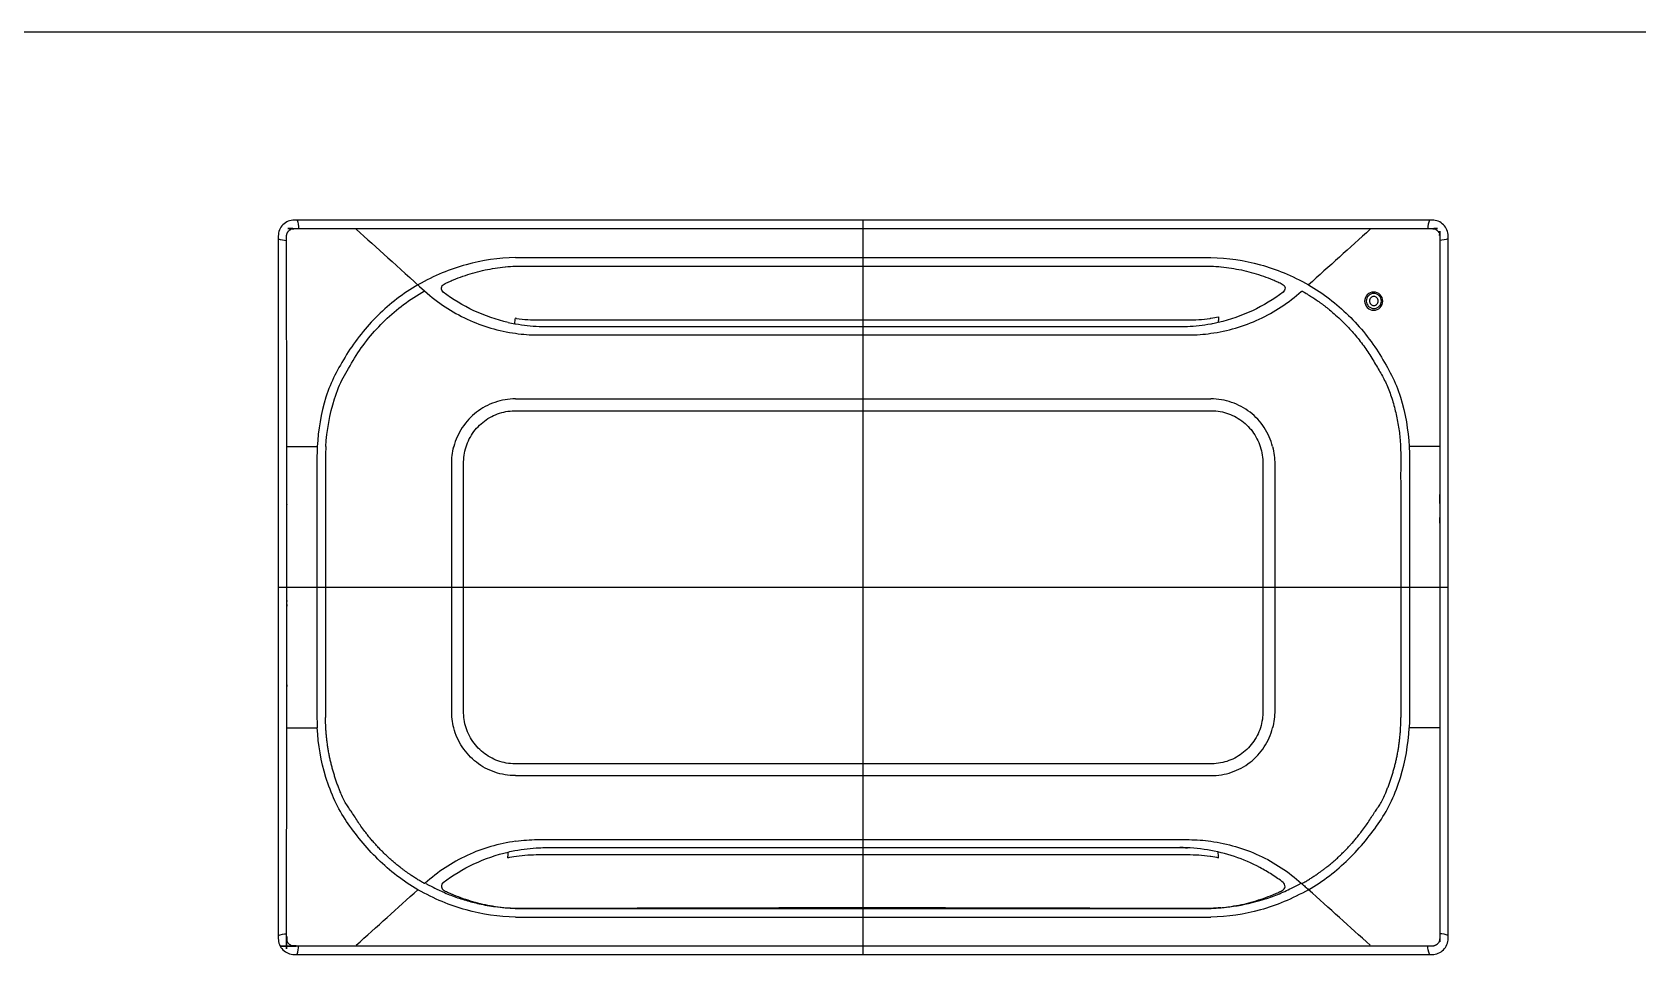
# Model space of a CAD drawing. Header units: millimetres. Extents: x 0 to 841, y 0 to 735.
# Drawn here: x 783.91 to 793.24, y 386.23 to 391.65 of the extents above; entities that cross this region are included whole.
import ezdxf

# ---------------------------------------------------------------- set-up
doc = ezdxf.new("R2010")
doc.units = ezdxf.units.MM
doc.layers.add('A-SYM', color=7, linetype='CONTINUOUS')
doc.layers.add('에어컨', color=15, linetype='CONTINUOUS')

# ---------------------------------------------------------------- blocks, each defined once
blk = doc.blocks.new('A$C3bfa856f')
at = {"layer": '에어컨'}
for p, q in [((0, -426.5), (0, 426.5)), ((-625, 151.1), (-625, -151.5)), ((-679.9, 0), (679.9, 0))]:
    blk.add_line(p, q, dxfattribs=at)
blk.add_lwpolyline([(-679.9, -408.3, 0.414214), (-661.3, -426.9), (661.3, -426.9, 0.414214), (679.9, -408.3), (679.9, 407.9, 0.414214), (661.3, 426.5), (-661.3, 426.5, 0.414214), (-679.9, 407.9)], format="xyb", close=True, dxfattribs=at)
for points, elevation in [([(-658.1, 426.5, -0.083156), (-656.3, 416.7, -3.234606)], 3.3), ([(658.1, 426.5, 0.083156), (656.3, 416.7, 3.234606)], 3.3), ([(-679.9, 404.7, 0.083156), (-670.2, 402.9, 3.234606)], 12.3), ([(679.9, 404.7, -0.083156), (670.2, 402.9, -3.234606)], 12.3), ([(-679.9, -404.7, -0.083156), (-670.2, -402.9, -3.234606)], 12.3), ([(679.9, -404.7, 0.083156), (670.2, -402.9, 3.234606)], 12.3), ([(-658.1, -426.5, 0.083156), (-656.3, -416.7, 3.234606)], 3.3), ([(658.1, -426.5, -0.083156), (656.3, -416.7, -3.234606)], 3.3)]:
    blk.add_lwpolyline(points, format="xyb", dxfattribs=dict(at, elevation=elevation))
for points, weights, knots in [([(661.3, -417.2), (666.5, -417.2), (670.2, -413.5), (670.2, -408.3), (670.2, -136.2), (670.2, 135.8), (670.2, 407.9), (670.2, 413.1), (666.5, 416.7), (661.3, 416.7), (220.4, 416.7), (-220.4, 416.7), (-661.3, 416.7), (-666.5, 416.7), (-670.2, 413.1), (-670.2, 407.9), (-670.1, 149.3, 18.9), (-670.1, 135.4, 18.9), (-670.1, 107.7, 18.9), (-670.1, 93.8, 18.9), (-670.1, 66.1, 18.9), (-670.1, 52.2, 18.9), (-670.1, 25.5, 18.9), (-670.1, 12.7, 18.9), (-670.1, -0.2, 18.9), (-670.1, -13.1, 18.9), (-670.1, -25.9, 18.9), (-670.1, -52.6, 18.9), (-670.1, -66.5, 18.9), (-670.1, -94.2, 18.9), (-670.1, -108.1, 18.9), (-670.1, -135.8, 18.9), (-670.1, -149.7, 18.9), (-670.2, -408.3), (-670.2, -413.5), (-666.5, -417.2), (-661.3, -417.2), (-220.4, -417.2), (220.4, -417.2), (661.3, -417.2)], [1, 0.804737854124, 0.804737854124, 1, 1, 1, 1, 0.804737854124, 0.804737854124, 1, 1, 1, 1, 0.804737854124, 0.804737854124, 1, 1, 1, 1, 1, 1, 1, 1, 1, 1, 1, 1, 1, 1, 1, 1, 1, 1, 1, 0.804737854124, 0.804737854124, 1, 1, 1, 1], [0, 0, 0, 0, 1.570796, 1.570796, 1.570796, 2.570796, 2.570796, 2.570796, 4.141593, 4.141593, 4.141593, 5.141593, 5.141593, 5.141593, 6.712389, 6.712389, 6.712389, 6.967015, 6.967015, 7.221636, 7.221636, 7.476257, 7.476257, 7.712389, 7.712389, 7.712389, 7.948521, 7.948521, 8.203142, 8.203142, 8.457763, 8.457763, 8.712389, 8.712389, 8.712389, 10.283185, 10.283185, 10.283185, 11.283185, 11.283185, 11.283185, 11.283185]), ([(509.2, 343.6), (509.6, 343.9), (510.2, 344), (510.7, 343.7), (527.2, 334.3, 36.3), (542.2, 323.1, 36.9), (562.5, 303.5, 37), (569, 296.5, 36.9), (580.9, 281.8, 36.4), (586.3, 274.1, 36), (596.1, 258.2, 35), (600.6, 249.9, 34.5), (608.4, 236.5, 33.3), (611.8, 227.6, 32.8), (620.3, 200.7, 31.4), (623.6, 182.2, 30.8), (624.7, 163.2, 30.5), (624.8, 58.3, 20.4), (624.9, -46.6, 10.2), (625, -151.5)], [1, 0.874822841865, 0.874822841865, 1, 1, 1, 1, 1, 1, 1, 1, 1, 1, 1, 1, 1, 1, 1, 1, 1], [0, 0, 0, 0, 1.245648, 1.245648, 1.245648, 1.495648, 1.495648, 1.620648, 1.620648, 1.745648, 1.745648, 1.870648, 1.870648, 1.995648, 1.995648, 2.245648, 2.245648, 2.245648, 3.245648, 3.245648, 3.245648, 3.245648]), ([(-509.2, -344), (-509.6, -344.3), (-510.1, -344.4), (-510.6, -344.1), (-527.1, -334.7, 36.3), (-542.2, -323.5, 36.9), (-562.5, -303.9, 37), (-569, -296.9, 36.9), (-580.8, -282.2, 36.4), (-586.3, -274.5, 36), (-596.1, -258.6, 35), (-600.5, -254, 34.5), (-608.4, -236.9, 33.3), (-611.8, -228, 32.8), (-620.2, -201.1, 31.4), (-623.6, -182.6, 30.8), (-624.6, -163.6, 30.5)], [1, 0.874822841865, 0.874822841865, 1, 1, 1, 1, 1, 1, 1, 1, 1, 1, 1, 1, 1, 1], [0, 0, 0, 0, 1.245648, 1.245648, 1.245648, 1.495648, 1.495648, 1.620648, 1.620648, 1.745648, 1.745648, 1.870648, 1.870648, 1.995648, 1.995648, 2.245648, 2.245648, 2.245648, 2.245648]), ([(509.2, -344), (509.6, -344.3), (510.2, -344.4), (510.7, -344.1), (527.2, -334.7, 36.3), (542.2, -323.5, 36.9), (562.5, -303.9, 37), (569, -296.9, 36.9), (580.9, -282.2, 36.4), (586.3, -274.5, 36), (596.1, -258.6, 35), (600.6, -254, 34.5), (608.4, -236.9, 33.3), (611.8, -228, 32.8), (620.3, -201.1, 31.4), (623.6, -182.6, 30.8), (624.7, -163.6, 30.5)], [1, 0.874822841865, 0.874822841865, 1, 1, 1, 1, 1, 1, 1, 1, 1, 1, 1, 1, 1, 1], [0, 0, 0, 0, 1.245648, 1.245648, 1.245648, 1.495648, 1.495648, 1.620648, 1.620648, 1.745648, 1.745648, 1.870648, 1.870648, 1.995648, 1.995648, 2.245648, 2.245648, 2.245648, 2.245648])]:
    blk.add_rational_spline(points, weights, degree=3, knots=knots, dxfattribs=at)
for points in [[(-589.3, 415.8), (-565.4, 394.2, 21.8), (-541.6, 372.8, 29.1), (-509.9, 344.2, 34.6)], [(-415.6, 372.2), (-411.8, 372.5, 31.5), (-408, 372.8, 31.4), (-404.2, 373, 31.4)], [(-404.2, 373), (-401.3, 373.1, 31.4), (-398.4, 373.1, 31.3), (-395.4, 373.1, 31.3)], [(404.2, 373), (408, 372.8, 31.4), (411.8, 372.5, 31.5), (415.6, 372.2, 31.6)], [(-412.7, 307.4), (-440.2, 313.8, 41.6), (-466, 326, 38.6), (-488.1, 342.7, 33.3)], [(-405.1, 306.2), (-404.8, 308.2, 42.9), (-404.5, 310.3, 42.9), (-404.2, 312.4, 42.7)], [(-404, 305.6), (-404.4, 305.7, 42.3), (-404.8, 305.8, 42.3), (-405.1, 305.8, 42.3)], [(-403.1, 312.3), (-403.5, 312.3, 42.7), (-403.8, 312.4, 42.7), (-404.2, 312.4, 42.7)], [(-376.8, 302.5), (-385.9, 302.9, 42.4), (-395, 304, 42.4), (-404, 305.6, 42.3)], [(376.8, 302.5), (373.8, 302.4, 42.3), (370.9, 302.3, 42.2), (368, 302.3, 42.2)], [(404, 305.6), (395, 304, 42.4), (385.9, 302.9, 42.4), (376.8, 302.5, 42.3)], [(-669.6, 163.2), (-658, 163.2, 22.9), (-646.4, 163.2, 26.2), (-634.6, 163.2, 29.1)], [(-634.3, 163.1), (-634.3, 163.1, 29.1), (-634.5, 163.1, 29.2), (-634.6, 163.2, 29.1)], [(-624.6, 163.2), (-624.9, 159.2, 30.5), (-625, 155.1, 30.5), (-625, 151.1, 30.5)], [(-475.9, 163.2), (-475.8, 163.1, 46.6), (-475.7, 163.1, 46.6), (-475.6, 163.1, 46.6)], [(669.6, 163.2), (658, 163.2, 22.9), (646.4, 163.2, 26.2), (634.6, 163.2, 29.1)], [(-669.6, -163.6), (-658, -163.6, 22.9), (-646.4, -163.6, 26.2), (-634.6, -163.6, 29.1)], [(-634.6, -163.6, 29.1), (-634.6, -163.6, 29.1), (-634.6, -163.6, 29.1), (-634.6, -163.6, 29.1)], [(-624.6, -163.6), (-624.9, -159.6, 30.5), (-625, -155.5, 30.5), (-625, -151.5, 30.5)], [(624.7, -163.6), (624.9, -159.6, 30.5), (625, -155.5, 30.5), (625, -151.5, 30.5)], [(669.6, -163.6), (658, -163.6, 22.9), (646.4, -163.6, 26.2), (634.6, -163.6, 29.1)], [(-488.1, -343.1), (-466, -326.4, 38.6), (-440.2, -314.2, 41.6), (-412.7, -307.8, 42.1)], [(-405.1, -306.2, 42.2), (-395, -304.4, 42.4), (-385.9, -303.3, 42.4), (-376.8, -302.9, 42.3)], [(-376.8, -302.9), (-373.8, -302.8, 42.3), (-370.9, -302.7, 42.2), (-368, -302.7, 42.2)], [(403.1, -312.7), (403.5, -312.7, 42.7), (403.8, -312.8, 42.7), (404.2, -312.8, 42.7)], [(404.2, -312.8), (407.1, -313.3, 42.6), (410, -313.8, 42.6), (413, -314.4, 42.5)], [(412.7, -307.8), (412.7, -307.8, 42.3), (412.7, -308, 42.5), (412.7, -308.2, 42.5)], [(413, -314.4), (412.9, -312.3, 42.7), (412.8, -310.2, 42.7), (412.7, -308.2, 42.5)], [(-589.3, -416.2), (-565.4, -394.6, 21.8), (-541.6, -373.2, 29.1), (-517.6, -351.6, 34.6)], [(589.3, -416.2), (565.4, -394.6, 21.8), (541.6, -373.2, 29.1), (517.6, -351.6, 34.6)], [(415.6, -372.6), (411.8, -372.9, 31.5), (408, -373.2, 31.4), (404.2, -373.4, 31.4)], [(404.2, -373.4), (401.3, -373.5, 31.4), (398.4, -373.5, 31.3), (395.4, -373.5, 31.3)], [(404.2, -383.4), (404.2, -383.3, 29.2), (404.2, -383.2, 29.1), (404.2, -383.1, 29)]]:
    blk.add_open_spline(points, degree=3, dxfattribs=at)
for points, knots in [([(589.3, 415.8), (565.4, 394.2, 21.8), (541.6, 372.8, 29.1), (517.6, 351.2, 34.6), (517.6, 351.1, 34.6), (517.6, 351.1, 34.6), (517.8, 351.3, 18.2), (517.7, 351.2, 18.2), (517.7, 351.2, 18.1), (517.6, 351.2, 18.1), (517.6, 351.1, -16.4)], [0, 0, 0, 0, 1, 1, 1, 1.31266, 1.31266, 1.65607, 1.65607, 2, 2, 2, 2]), ([(-404.2, 383), (-423.6, 382.6, 29.3), (-442.9, 379.8, 29.9), (-480.3, 369.5, 31.8), (-498.3, 362.1, 33.3), (-517.6, 351.2, 34.6)], [0, 0, 0, 0, 0.5, 0.5, 1, 1, 1, 1]), ([(-404.2, 383, 29.1), (-399, 383.1, 29.1), (-393.8, 383.1, 29.1), (-367.8, 383.1, 29.1), (-347, 383.1, 29.1), (-318.5, 383.1, 29.1), (-310.8, 383.1, 29.1), (-269.3, 383.1, 29.1), (-235.6, 383.1, 29.1), (-160.5, 383.1, 29.1), (-119.1, 383.1, 29.1), (-56.9, 383.1, 29.1), (-36.2, 383.1, 29.1), (-10.4, 383.1, 29.1), (-5.2, 383.1, 29.1), (0, 383.1), (5.2, 383.1, 29.1), (10.4, 383.1, 29.1), (36.2, 383.1, 29.1), (56.9, 383.1, 29.1), (119.1, 383.1, 29.1), (160.5, 383.1, 29.1), (235.6, 383.1, 29.1), (269.3, 383.1, 29.1), (310.8, 383.1, 29.1), (318.5, 383.1, 29.1), (347, 383.1, 29.1), (367.8, 383.1, 29.1), (393.8, 383.1, 29.1), (399, 383.1, 29.1), (404.2, 383, 29.1)], [0, 0, 0, 0, 0.03858, 0.03858, 0.19287, 0.19287, 0.250245, 0.250245, 0.500489, 0.500489, 0.80788, 0.80788, 0.961576, 0.961576, 1, 1, 1, 1.038424, 1.038424, 1.19212, 1.19212, 1.499511, 1.499511, 1.749755, 1.749755, 1.80713, 1.80713, 1.96142, 1.96142, 2, 2, 2, 2]), ([(404.2, 383), (423.6, 382.6, 29.3), (442.9, 379.8, 29.9), (480.3, 369.5, 31.8), (498.3, 362.1, 33.3), (517.6, 351.2), (534.5, 341.4, 35.6), (550.2, 329.4, 36.4), (578, 302.1, 36.4), (590.3, 286.8, 35.8), (610.6, 253.5, 33.7), (618.7, 239.3, 32.2), (630.2, 202, 30.1), (633.6, 182.7, 29.4), (634.6, 163.2, 29.1)], [0, 0, 0, 0, 0.5, 0.5, 1, 1, 1, 1.25, 1.25, 1.5, 1.5, 1.75, 1.75, 2, 2, 2, 2]), ([(-487.1, 352.2, 30.8), (-485.4, 353.1, 30.7), (-483.6, 353.9, 30.7), (-479.9, 355.5, 30.5), (-478.1, 356.3, 30.5), (-472.7, 358.6, 30.3), (-469, 360, 30.2), (-457.8, 363.9, 30), (-450.2, 366.1, 30.1), (-434.8, 369.6, 30), (-427, 370.9, 29.8), (-411.3, 372.7, 29.5), (-403.4, 373.1, 29.4), (-395.4, 373.1), (-131.8, 373.1), (131.8, 373.1), (395.4, 373.1), (398.4, 373.1, 31.3), (401.3, 373.1, 31.4), (404.2, 373, 31.4)], [0, 0, 0, 0, 0.0625, 0.0625, 0.125, 0.125, 0.25, 0.25, 0.5, 0.5, 0.75, 0.75, 1, 1, 1, 2, 2, 2, 3, 3, 3, 3]), ([(395.4, 373.1, 29.4), (403.4, 373.1, 29.4), (411.3, 372.7, 29.5), (427, 370.9, 29.8), (434.8, 369.6, 30), (450.2, 366.1, 30.1), (457.8, 363.9, 30), (469, 360, 30.2), (472.7, 358.6, 30.3), (478.1, 356.3, 30.5), (479.9, 355.5, 30.5), (483.6, 353.9, 30.7), (485.4, 353.1, 30.7), (487.1, 352.2), (488.9, 351.4, 31.8), (490.1, 349.6, 32), (490.5, 345.8, 32.6), (489.6, 343.9, 33), (488.1, 342.7, 33.3)], [0, 0, 0, 0, 0.25, 0.25, 0.5, 0.5, 0.75, 0.75, 0.875, 0.875, 0.9375, 0.9375, 1, 1, 1, 1.5, 1.5, 2, 2, 2, 2]), ([(-517.6, 351.2), (-534.5, 341.4, 35.6), (-550.2, 329.4, 36.4), (-578, 302.1, 36.4), (-590.3, 286.8, 35.8), (-610.6, 253.5, 33.7), (-618.7, 239.3, 32.2), (-630.2, 202, 30.1), (-633.6, 182.7, 29.4), (-634.6, 163.2, 29.1)], [0, 0, 0, 0, 0.25, 0.25, 0.5, 0.5, 0.75, 0.75, 1, 1, 1, 1]), ([(-624.6, 163.2), (-623.6, 182.2, 30.1), (-620.2, 200.7, 30.8), (-611.8, 227.6, 32.1), (-608.4, 236.5, 32.7), (-600.5, 249.9, 33.8), (-596.1, 258.2, 34.4), (-586.3, 274.1, 35.4), (-580.8, 281.8, 35.7), (-569, 296.5, 36.2), (-562.5, 303.5, 36.4), (-542.2, 323.1, 36.3), (-527.1, 334.3, 35.6), (-509.9, 344.2), (-501.9, 337, 36.8), (-494.1, 331.1, 38), (-477.8, 320.3, 39.9), (-469.2, 315.5, 40.7), (-442.4, 303.1, 42.5), (-423.6, 297.6, 43.1), (-404, 294.9)], [0, 0, 0, 0, 0.25, 0.25, 0.375, 0.375, 0.5, 0.5, 0.625, 0.625, 0.75, 0.75, 1, 1, 1, 1.25, 1.25, 1.5, 1.5, 2, 2, 2, 2]), ([(-488.1, 342.7), (-489.6, 343.9, 33), (-490.5, 345.8, 32.6), (-490.1, 349.6, 32), (-488.9, 351.4, 31.8), (-487.1, 352.2, 31.8)], [0, 0, 0, 0, 0.5, 0.5, 1, 1, 1, 1]), ([(404, 294.9), (423.7, 297.6, 43.1), (442.4, 303.1, 42.5), (469.2, 315.5, 40.7), (477.8, 320.3, 39.9), (494.2, 331.1, 38), (501.9, 337, 36.8), (509.2, 343.6, 35.2)], [0, 0, 0, 0, 0.5, 0.5, 0.75, 0.75, 1, 1, 1, 1]), ([(488.1, 342.7), (466, 326, 38.6), (440.2, 313.8, 41.6), (412.7, 307.4, 42.1), (404.8, 305.8, 42.3), (404.4, 305.7, 42.3), (404, 305.6, 42.3)], [0, 0, 0, 0, 1, 1, 1, 2, 2, 2, 2]), ([(603.9, 332.3), (603.9, 329.5, 29.2), (602.8, 326.8, 29.7), (598.9, 322.9, 30.7), (596.2, 321.8, 31.3), (590.7, 321.8, 32.1), (587.9, 322.9, 32.4), (584, 326.8, 32.5), (582.8, 329.6, 32.3), (582.9, 335.1, 31.5), (584, 337.8, 31), (587.9, 341.7, 29.9), (590.6, 342.8, 29.4), (596.1, 342.9, 28.7), (598.9, 341.8, 28.4), (602.8, 337.8, 28.4), (604, 335.1, 28.5), (603.9, 332.3)], [0, 0, 0, 0, 0.125, 0.125, 0.25, 0.25, 0.375, 0.375, 0.5, 0.5, 0.625, 0.625, 0.75, 0.75, 0.875, 0.875, 1, 1, 1, 1]), ([(599.7, 338.6), (598.1, 340.3, 29.5), (595.8, 341.2, 29.7), (591.1, 341.2, 30.3), (588.9, 340.2, 30.7), (585.7, 337, 31.5), (584.7, 334.7, 31.9), (584.8, 330.1, 32.5), (585.8, 327.8, 32.7), (587.5, 326.2, 32.7)], [0, 0, 0, 0, 0.25, 0.25, 0.5, 0.5, 0.75, 0.75, 1, 1, 1, 1]), ([(587.5, 326.2), (589.1, 324.6, 32.7), (591.4, 323.7, 32.5), (596, 323.7, 31.9), (598.2, 324.7, 31.5), (601.4, 327.9, 30.6), (602.3, 330.2, 30.2), (602.3, 334.7, 29.7), (601.4, 337, 29.5), (599.7, 338.6, 29.5)], [0, 0, 0, 0, 0.25, 0.25, 0.5, 0.5, 0.75, 0.75, 1, 1, 1, 1]), ([(597.2, 336.1), (596.2, 337.1, 31.3), (594.9, 337.6, 31.4), (592.2, 337.6, 31.8), (590.9, 337.1, 32), (589, 335.2, 32.5), (588.4, 333.9, 32.7), (588.4, 331.2, 33), (588.9, 329.8, 33.1), (589.9, 328.8, 33.1)], [0, 0, 0, 0, 0.25, 0.25, 0.5, 0.5, 0.75, 0.75, 1, 1, 1, 1]), ([(589.9, 328.8), (590.9, 327.9, 33.1), (592.2, 327.3, 33), (594.9, 327.3, 32.7), (596.3, 327.9, 32.5), (598.1, 329.8, 32), (598.7, 331.1, 31.8), (598.7, 333.8, 31.4), (598.2, 335.2, 31.3), (597.2, 336.1, 31.3)], [0, 0, 0, 0, 0.25, 0.25, 0.5, 0.5, 0.75, 0.75, 1, 1, 1, 1]), ([(-412.7, 307.4, 42.1), (-410.2, 306.9, 42.2), (-407.7, 306.3, 42.2), (-405.1, 305.8), (-405.1, 305.8, 42.4), (-405.1, 306, 42.6), (-405.1, 306.2, 42.6)], [0, 0, 0, 0, 1, 1, 1, 2, 2, 2, 2]), ([(-403.1, 312.3, 42.7), (-394.4, 311, 42.8), (-385.6, 310.4, 42.9), (-376.7, 310.4), (-251.2, 310.4), (-125.6, 310.4), (0, 310.4), (125.6, 310.4), (251.2, 310.4), (376.7, 310.4), (385.6, 310.4, 42.9), (394.4, 311, 42.8), (403.1, 312.3, 42.7)], [0, 0, 0, 0, 1, 1, 1, 2, 2, 2, 3, 3, 3, 4, 4, 4, 4]), ([(368, 302.3), (122.7, 302.3), (-122.7, 302.3), (-368, 302.3), (-370.9, 302.3, 42.2), (-373.8, 302.4, 42.3), (-376.8, 302.5, 42.3)], [0, 0, 0, 0, 1, 1, 1, 2, 2, 2, 2]), ([(403.1, 312.3, -42.7), (403.5, 312.3, 0), (403.8, 312.4, 0), (404.2, 312.4), (407.1, 312.9, 42.6), (410, 313.4, 42.6), (413, 314, 42.5)], [0, 0, 0, 0, 1, 1, 1, 2, 2, 2, 2]), ([(413, 314), (413, 313.8, 42.5), (412.9, 313, 42.6), (412.9, 312.1, 42.6), (412.8, 311.3, 42.7), (412.8, 310.9, 42.7), (412.8, 310.3, 42.7), (412.8, 309.6, 42.7), (412.7, 309, 42.6), (412.7, 308.7, 42.6), (412.7, 308.3, 42.6), (412.7, 308, 42.5), (412.7, 307.8, 42.5)], [0, 0, 0, 0, 0.063084, 0.393826, 0.435169, 0.476511, 0.559197, 0.724568, 0.807254, 0.848596, 0.889939, 1, 1, 1, 1]), ([(-404, 294.9, 43.4), (-395.7, 293.7, 43.5), (-387.3, 293.1, 43.5), (-374.7, 293, 43.5), (-370.5, 293, 43.5), (-362.1, 293, 43.5), (-341.1, 293, 43.5), (-286.4, 293, 43.5), (-168.7, 293, 43.5), (-67.9, 293, 43.5), (-0.6, 293), (66.9, 293, 43.5), (168, 293, 43.5), (286.1, 293, 43.5), (336.7, 293, 43.5), (362, 293, 43.5), (370.4, 292.9, 43.5), (387.3, 293.1, 43.5), (395.7, 293.7, 43.5), (404, 294.9, 43.4)], [0, 0, 0, 0, 0.0625, 0.0625, 0.09375, 0.09375, 0.125, 0.25, 0.5, 1, 1, 1, 1.5, 1.75, 1.875, 1.875, 1.9375, 1.9375, 2, 2, 2, 2]), ([(-404.2, 218.7), (-408.3, 218.7, 46.6), (-412.3, 218.4, 46.6), (-420.3, 217, 46.6), (-424.3, 216, 46.6), (-435.9, 212, 46.6), (-443.1, 208.2, 46.6), (-456, 198.2, 46.6), (-461.5, 192.2, 46.6), (-468.3, 181.9, 46.6), (-470.2, 178.4, 46.6), (-473.5, 171, 46.6), (-474.9, 167.1, 46.6), (-475.9, 163.2, 46.6)], [0, 0, 0, 0, 0.125, 0.125, 0.25, 0.25, 0.5, 0.5, 0.75, 0.75, 0.875, 0.875, 1, 1, 1, 1]), ([(-404.2, 218.7, 46.6), (-400.6, 218.7, 46.6), (-397, 218.7, 46.6), (-386.2, 218.7, 46.6), (-379, 218.7, 46.6), (-318.5, 218.7, 46.6), (-265.3, 218.7, 46.6), (-158.8, 218.7, 46.6), (-105.6, 218.7, 46.6), (-39.1, 218.7, 46.6), (-25.8, 218.7, 46.6), (-9.1, 218.7, 46.6), (-5.8, 218.7, 46.6), (-1.9, 218.7, 46.6), (-1.2, 218.7, 46.6), (-0.6, 218.7), (-0.4, 218.7, 46.6), (-0.2, 218.7, 46.6), (0.8, 218.7, 46.6), (1.7, 218.7, 46.6), (5.8, 218.7, 46.6), (9.2, 218.7, 46.6), (25.8, 218.7, 46.6), (39.1, 218.7, 46.6), (105.6, 218.7, 46.6), (158.9, 218.7, 46.6), (265.3, 218.7, 46.6), (318.5, 218.7, 46.6), (379, 218.7, 46.6), (386.2, 218.7, 46.6), (397.1, 218.7, 46.6), (400.6, 218.7, 46.6), (404.2, 218.7, 46.6)], [0, 0, 0, 0, 0.026526, 0.026526, 0.080371, 0.080371, 0.476043, 0.476043, 0.871716, 0.871716, 0.970634, 0.970634, 0.995363, 0.995363, 1, 1, 1, 1.001541, 1.001541, 1.007704, 1.007704, 1.032357, 1.032357, 1.130971, 1.130971, 1.525424, 1.525424, 1.919877, 1.919877, 1.973556, 1.973556, 2, 2, 2, 2]), ([(475.9, 163.2, 46.6), (474.9, 167.1, 46.6), (473.6, 171, 46.6), (470.3, 178.4, 46.6), (468.3, 181.9, 46.6), (461.6, 192.2, 46.6), (456.1, 198.2, 46.6), (443.1, 208.2, 46.6), (435.9, 212, 46.6), (424.4, 216, 46.6), (420.4, 217, 46.6), (412.4, 218.4, 46.6), (408.3, 218.7, 46.6), (404.2, 218.7), (404.2, 218.6, 46.6), (404.2, 218.5, 46.6), (404.2, 218.4, 46.6)], [0, 0, 0, 0, 0.125, 0.125, 0.25, 0.25, 0.5, 0.5, 0.75, 0.75, 0.875, 0.875, 1, 1, 1, 2, 2, 2, 2]), ([(-464.5, -0.2, 42.9), (-464.5, -27.1, 42.9), (-464.5, -54, 42.9), (-464.5, -94.3, 42.9), (-464.5, -107.7, 42.9), (-464.5, -127.9, 42.9), (-464.5, -134.6, 42.9), (-464.5, -144.7, 42.9), (-464.5, -148, 42.9), (-463.8, -154.7, 42.9), (-463.2, -158, 42.9), (-460.5, -167.7, 42.9), (-457.6, -173.8, 42.9), (-450, -184.9, 42.9), (-445.3, -189.6, 42.9), (-434.6, -197.6, 42.9), (-428.6, -200.6, 42.9), (-419, -203.6, 42.9), (-415.7, -204.4, 42.9), (-409.1, -205.3, 42.9), (-405.8, -205.4, 42.9), (-375.6, -205.3, 42.9), (-348.7, -205.4, 42.9), (-214.3, -205.4, 42.9), (-106.8, -205.4, 42.9), (0.6, -205.4), (107.9, -205.4, 42.9), (215.2, -205.4, 42.9), (349.3, -205.4, 42.9), (376.1, -205.4, 42.9), (406.3, -205.4, 42.9), (409.6, -205.2, 42.9), (416.2, -204.3, 42.9), (419.5, -203.5, 42.9), (429, -200.4, 42.9), (434.9, -197.4, 42.9), (445.6, -189.4, 42.9), (450.2, -184.6, 42.9), (457.8, -173.5, 42.9), (460.6, -167.4, 42.9), (463.3, -157.7, 42.9), (463.9, -154.4, 42.9), (464.6, -147.8, 42.9), (464.6, -144.4, 42.9), (464.5, -134.3, 42.9), (464.5, -127.6, 42.9), (464.5, -107.5, 42.9), (464.5, -94.1, 42.9), (464.5, -53.9, 42.9), (464.5, -27, 42.9), (464.5, -0.2, 42.9), (464.5, 26.7, 42.9), (464.5, 53.6, 42.9), (464.5, 93.9, 42.9), (464.5, 107.3, 42.9), (464.5, 127.5, 42.9), (464.5, 134.2, 42.9), (464.6, 144.3, 42.9), (464.6, 147.6, 42.9), (463.9, 154.3, 42.9), (463.2, 157.6, 42.9), (460.5, 167.3, 42.9), (457.6, 173.4, 42.9), (450, 184.5, 42.9), (445.3, 189.3, 42.9), (434.6, 197.2, 42.9), (428.6, 200.2, 42.9), (419.1, 203.2, 42.9), (415.8, 204, 42.9), (409.2, 204.9, 42.9), (405.8, 205, 42.9), (375.6, 204.9, 42.9), (348.7, 205, 42.9), (214.4, 205, 42.9), (106.9, 205, 42.9), (-0.6, 205), (-107.9, 205, 42.9), (-215.2, 205, 42.9), (-349.3, 205, 42.9), (-376.1, 205, 42.9), (-406.2, 205, 42.9), (-409.6, 204.8, 42.9), (-416.2, 203.9, 42.9), (-419.4, 203.1, 42.9), (-429, 200, 42.9), (-434.9, 197, 42.9), (-445.6, 189, 42.9), (-450.2, 184.2, 42.9), (-457.8, 173.1, 42.9), (-460.6, 167, 42.9), (-463.3, 157.3, 42.9), (-463.9, 154, 42.9), (-464.5, 147.4, 42.9), (-464.5, 144, 42.9), (-464.5, 133.9, 42.9), (-464.5, 127.2, 42.9), (-464.5, 107.1, 42.9), (-464.5, 93.7, 42.9), (-464.5, 53.5, 42.9), (-464.5, 26.6, 42.9), (-464.5, -0.2, 42.9)], [0, 0, 0, 0, 0.125, 0.125, 0.1875, 0.1875, 0.21875, 0.21875, 0.234375, 0.234375, 0.25, 0.25, 0.28125, 0.28125, 0.3125, 0.3125, 0.34375, 0.34375, 0.359375, 0.359375, 0.375, 0.375, 0.5, 0.5, 1, 1, 1, 1.5, 1.5, 1.625, 1.625, 1.640625, 1.640625, 1.65625, 1.65625, 1.6875, 1.6875, 1.71875, 1.71875, 1.75, 1.75, 1.765625, 1.765625, 1.78125, 1.78125, 1.8125, 1.8125, 1.875, 1.875, 2, 2, 2, 2.125, 2.125, 2.1875, 2.1875, 2.21875, 2.21875, 2.234375, 2.234375, 2.25, 2.25, 2.28125, 2.28125, 2.3125, 2.3125, 2.34375, 2.34375, 2.359375, 2.359375, 2.375, 2.375, 2.5, 2.5, 3, 3, 3, 3.5, 3.5, 3.625, 3.625, 3.640625, 3.640625, 3.65625, 3.65625, 3.6875, 3.6875, 3.71875, 3.71875, 3.75, 3.75, 3.765625, 3.765625, 3.78125, 3.78125, 3.8125, 3.8125, 3.875, 3.875, 4, 4, 4, 4]), ([(-634.6, 163.2), (-635, 156.4, 29.1), (-634.9, 149.5, 29.1), (-634.9, 135.9, 29.1), (-634.9, 129.1, 29.1), (-634.9, 108.7, 29.1), (-634.9, 95.1, 29.1), (-634.9, 54.3, 29.1), (-634.9, 27, 29.1), (-634.9, -0.2, 29.1), (-634.9, -27.4, 29.1), (-634.9, -54.7, 29.1), (-634.9, -95.5, 29.1), (-634.9, -109.1, 29.1), (-634.9, -129.5, 29.1), (-634.9, -136.3, 29.1), (-634.9, -150, 29.1), (-635, -156.8, 29.1), (-634.6, -163.6)], [0, 0, 0, 0, 0.125, 0.125, 0.25, 0.25, 0.5, 0.5, 1, 1, 1, 1.5, 1.5, 1.75, 1.75, 1.875, 1.875, 2, 2, 2, 2]), ([(-475.9, -163.6), (-476.7, -160.3, 46.6), (-477.4, -156.8, 46.6), (-478.1, -150.1, 46.6), (-478.3, -146.7, 46.6), (-478.2, -136.4, 46.6), (-478.2, -129.6, 46.6), (-478.2, -109.2, 46.6), (-478.2, -95.6, 46.6), (-478.2, -54.7, 46.6), (-478.2, -27.4, 46.6), (-478.2, -0.2, 46.6), (-478.2, 27.1, 46.6), (-478.2, 54.3, 46.6), (-478.2, 95.2, 46.6), (-478.2, 108.8, 46.6), (-478.2, 129.2, 46.6), (-478.2, 136.1, 46.6), (-478.3, 146.3, 46.6), (-478.1, 149.7, 46.6), (-477.4, 156.4, 46.6), (-476.7, 159.9, 46.6), (-475.9, 163.2)], [0, 0, 0, 0, 0.0625, 0.0625, 0.125, 0.125, 0.25, 0.25, 0.5, 0.5, 1, 1, 1, 1.5, 1.5, 1.75, 1.75, 1.875, 1.875, 1.9375, 1.9375, 2, 2, 2, 2]), ([(475.9, 163.2), (476.8, 159.9, 46.6), (477.4, 156.4, 46.6), (478.2, 149.7, 46.6), (478.3, 146.3, 46.6), (478.3, 136.1, 46.6), (478.3, 129.2, 46.6), (478.3, 108.8, 46.6), (478.3, 95.2, 46.6), (478.3, 54.3, 46.6), (478.3, 27.1, 46.6), (478.3, -0.2, 46.6), (478.3, -27.4, 46.6), (478.3, -54.7, 46.6), (478.3, -95.6, 46.6), (478.3, -109.2, 46.6), (478.3, -129.6, 46.6), (478.3, -136.4, 46.6), (478.3, -146.7, 46.6), (478.2, -150.1, 46.6), (477.4, -156.8, 46.6), (476.8, -160.3, 46.6), (475.9, -163.6)], [0, 0, 0, 0, 0.0625, 0.0625, 0.125, 0.125, 0.25, 0.25, 0.5, 0.5, 1, 1, 1, 1.5, 1.5, 1.75, 1.75, 1.875, 1.875, 1.9375, 1.9375, 2, 2, 2, 2]), ([(634.6, 163.2), (635, 156.4, 29.1), (634.9, 149.5, 29.1), (634.9, 135.9, 29.1), (634.9, 129.1, 29.1), (634.9, 108.7, 29.1), (634.9, 95.1, 29.1), (634.9, 54.3, 29.1), (634.9, 27, 29.1), (634.9, -0.2, 29.1), (634.9, -27.4, 29.1), (634.9, -54.7, 29.1), (634.9, -95.5, 29.1), (634.9, -109.1, 29.1), (634.9, -129.5, 29.1), (634.9, -136.3, 29.1), (634.9, -150, 29.1), (635, -156.8, 29.1), (634.6, -163.6)], [0, 0, 0, 0, 0.125, 0.125, 0.25, 0.25, 0.5, 0.5, 1, 1, 1, 1.5, 1.5, 1.75, 1.75, 1.875, 1.875, 2, 2, 2, 2]), ([(-404.2, -383.4), (-423.6, -383, 29.3), (-442.9, -380.2, 29.9), (-480.3, -369.9, 31.8), (-498.3, -362.5, 33.3), (-517.6, -351.6), (-534.5, -341.8, 35.6), (-550.2, -329.8, 36.4), (-578, -302.5, 36.4), (-590.3, -287.2, 35.8), (-610.6, -257.6, 33.7), (-618.7, -239.7, 32.2), (-630.2, -202.4, 30.1), (-633.6, -183.1, 29.4), (-634.6, -163.6, 29.1)], [0, 0, 0, 0, 0.5, 0.5, 1, 1, 1, 1.25, 1.25, 1.5, 1.5, 1.75, 1.75, 2, 2, 2, 2]), ([(-404.2, -219.1), (-408.3, -219.1, 46.6), (-412.3, -218.8, 46.6), (-420.3, -217.4, 46.6), (-424.3, -216.4, 46.6), (-435.9, -212.4, 46.6), (-443.1, -208.6, 46.6), (-456, -198.6, 46.6), (-461.5, -192.6, 46.6), (-468.3, -182.3, 46.6), (-470.2, -178.8, 46.6), (-473.5, -171.4, 46.6), (-474.9, -167.5, 46.6), (-475.9, -163.6, 46.6)], [0, 0, 0, 0, 0.125, 0.125, 0.25, 0.25, 0.5, 0.5, 0.75, 0.75, 0.875, 0.875, 1, 1, 1, 1]), ([(404.2, -219.1), (408.3, -219.1, 46.6), (412.4, -218.8, 46.6), (420.4, -217.4, 46.6), (424.4, -216.4, 46.6), (435.9, -212.4, 46.6), (443.1, -208.6, 46.6), (456.1, -198.6, 46.6), (461.6, -192.6, 46.6), (468.3, -182.3, 46.6), (470.3, -178.8, 46.6), (473.6, -171.4, 46.6), (474.9, -167.5, 46.6), (475.9, -163.6, 46.6)], [0, 0, 0, 0, 0.125, 0.125, 0.25, 0.25, 0.5, 0.5, 0.75, 0.75, 0.875, 0.875, 1, 1, 1, 1]), ([(517.6, -351.6), (534.5, -341.8, 35.6), (550.2, -329.8, 36.4), (578, -302.5, 36.4), (590.3, -287.2, 35.8), (610.6, -257.6, 33.7), (618.7, -239.7, 32.2), (630.2, -202.4, 30.1), (633.6, -183.1, 29.4), (634.6, -163.6, 29.1)], [0, 0, 0, 0, 0.25, 0.25, 0.5, 0.5, 0.75, 0.75, 1, 1, 1, 1]), ([(-404.2, -219.1, 46.6), (-400.6, -219.1, 46.6), (-397, -219.1, 46.6), (-386.2, -219.1, 46.6), (-379, -219.1, 46.6), (-318.5, -219.1, 46.6), (-265.3, -219.1, 46.6), (-158.8, -219.1, 46.6), (-105.6, -219.1, 46.6), (-39.1, -219.1, 46.6), (-25.8, -219.1, 46.6), (-9.1, -219.1, 46.6), (-5.8, -219.1, 46.6), (-1.6, -219.1, 46.6), (-0.8, -219.1, 46.6), (0.2, -219.1, 46.6), (0.4, -219.1, 46.6), (0.6, -219.1), (1.3, -219.1, 46.6), (1.9, -219.1, 46.6), (5.8, -219.1, 46.6), (9.2, -219.1, 46.6), (25.8, -219.1, 46.6), (39.1, -219.1, 46.6), (105.6, -219.1, 46.6), (158.9, -219.1, 46.6), (265.3, -219.1, 46.6), (318.5, -219.1, 46.6), (379, -219.1, 46.6), (386.2, -219.1, 46.6), (397.1, -219.1, 46.6), (400.6, -219.1, 46.6), (404.2, -219.1, 46.6)], [0, 0, 0, 0, 0.026444, 0.026444, 0.080123, 0.080123, 0.474576, 0.474576, 0.869029, 0.869029, 0.967643, 0.967643, 0.992296, 0.992296, 0.998459, 0.998459, 1, 1, 1, 1.004637, 1.004637, 1.029366, 1.029366, 1.128284, 1.128284, 1.523957, 1.523957, 1.919629, 1.919629, 1.973474, 1.973474, 2, 2, 2, 2]), ([(-404, -295.3), (-423.6, -298, 43.1), (-442.4, -303.5, 42.5), (-469.2, -315.9, 40.7), (-477.8, -320.7, 39.9), (-494.1, -331.5, 38), (-501.9, -337.4, 36.8), (-509.2, -344, 35.2)], [0, 0, 0, 0, 0.5, 0.5, 0.75, 0.75, 1, 1, 1, 1]), ([(-404, -295.3, 43.4), (-395.6, -294.1, 43.5), (-387.3, -293.5, 43.5), (-370.4, -293.3, 43.5), (-362, -293.4, 43.5), (-336.7, -293.4, 43.5), (-286.1, -293.4, 43.5), (-168, -293.4, 43.5), (-66.8, -293.4, 43.5), (0.6, -293.4), (67.9, -293.4, 43.5), (168.8, -293.4, 43.5), (286.5, -293.4, 43.5), (341.1, -293.4, 43.5), (362.1, -293.4, 43.5), (370.5, -293.4, 43.5), (374.7, -293.4, 43.5), (387.3, -293.5, 43.5), (395.7, -294.1, 43.5), (404, -295.3, 43.4)], [0, 0, 0, 0, 0.0625, 0.0625, 0.125, 0.125, 0.25, 0.5, 1, 1, 1, 1.5, 1.75, 1.875, 1.90625, 1.90625, 1.9375, 1.9375, 2, 2, 2, 2]), ([(404, -295.3), (423.7, -298, 43.1), (442.4, -303.5, 42.5), (469.2, -315.9, 40.7), (477.8, -320.7, 39.9), (494.2, -331.5, 38), (501.9, -337.4, 36.8), (509.2, -344, 35.2)], [0, 0, 0, 0, 0.5, 0.5, 0.75, 0.75, 1, 1, 1, 1]), ([(-413, -314.4), (-413, -314.2, 42.5), (-412.9, -313.4, 42.6), (-412.9, -312.5, 42.6), (-412.8, -311.7, 42.7), (-412.8, -311.3, 42.7), (-412.8, -310.7, 42.7), (-412.8, -310, 42.7), (-412.7, -309.4, 42.6), (-412.7, -309.1, 42.6), (-412.7, -308.7, 42.6), (-412.7, -308.4, 42.5), (-412.7, -308.2, 42.5)], [0, 0, 0, 0, 0.063084, 0.393826, 0.435169, 0.476511, 0.559197, 0.724568, 0.807254, 0.848596, 0.889939, 1, 1, 1, 1]), ([(-413, -314.4, 42.5), (-410, -313.8, 42.6), (-407.1, -313.3, 42.6), (-403.1, -312.7, 42.7), (-394.4, -311.4, 42.8), (-385.6, -310.8, 42.9), (-376.7, -310.8), (-251.2, -310.8), (-125.6, -310.8), (0, -310.8), (125.6, -310.8), (251.2, -310.8), (376.7, -310.8), (385.6, -310.8, 42.9), (394.4, -311.4, 42.8), (403.1, -312.7, 42.7)], [0, 0, 0, 0, 1, 1, 1, 2, 2, 2, 3, 3, 3, 4, 4, 4, 5, 5, 5, 5]), ([(-412.7, -308.2, 42.5), (-412.7, -308, 42.5), (-412.7, -307.8, 42.3), (-412.7, -307.8), (-410.2, -307.3, 42.2), (-407.7, -306.7, 42.2), (-405.1, -306.2, 42.3)], [0, 0, 0, 0, 1, 1, 1, 2, 2, 2, 2]), ([(-368, -302.7), (-122.7, -302.7), (122.7, -302.7), (368, -302.7), (370.9, -302.7, 42.2), (373.8, -302.8, 42.3), (376.8, -302.9, 42.3)], [0, 0, 0, 0, 1, 1, 1, 2, 2, 2, 2]), ([(487.1, -352.6, 31.8), (488.9, -351.8, 31.8), (490.1, -350, 32), (490.5, -346.2, 32.6), (489.6, -344.3, 33), (488.1, -343.1), (486, -341.5, 32.9), (483.8, -339.9, 33.4), (479.4, -336.9, 34.2), (477.2, -335.4, 34.7), (470.4, -331.1, 35.9), (465.8, -328.4, 36.7), (451.6, -320.9, 38.8), (441.8, -316.6, 39.7), (421.3, -309.7, 40.7), (410.8, -307.1, 41), (389.5, -303.6, 41.4), (378.8, -302.7, 41.5), (368, -302.7, 41.5)], [0, 0, 0, 0, 0.5, 0.5, 1, 1, 1, 1.0625, 1.0625, 1.125, 1.125, 1.25, 1.25, 1.5, 1.5, 1.75, 1.75, 2, 2, 2, 2]), ([(-508.3, -344.5, 29.6), (-503.6, -346.9, 31.6), (-498.9, -349.4, 31.3), (-491.6, -352.8, 30.8), (-484.8, -355.9, 30.3), (-477.3, -358.9, 29.8), (-469.7, -361.6, 29.4), (-459.4, -364.8, 28.8), (-445.4, -368.4, 28.2), (-429.5, -371.2, 27.6), (-417.3, -372.4, 27.4), (-407.6, -373, 27.3), (-399.6, -373.1, 27.3), (-390.3, -373, 27.3), (-363.7, -373, 27.3), (-318.6, -373, 27.3), (-234.8, -372.8, 27.3), (-128.6, -372.6, 27.4), (-43.6, -372.3, 27.4), (0, -372.2), (85, -372.4, 27.4), (169.9, -372.7, 27.4), (278.2, -372.9, 27.3), (301.6, -372.9, 27.3), (336.6, -373, 27.3), (348.3, -373, 27.3), (371.7, -373, 27.3), (383.4, -373, 27.3), (400.9, -373.1, 27.3), (406.9, -373, 27.3), (418.7, -372.3, 27.4), (424.6, -371.7, 27.5), (442.2, -369.2, 28), (453.8, -366.5, 28.5), (470.7, -361.3, 29.4), (476.3, -359.3, 29.7), (487.3, -354.9, 30.5), (492.6, -352.4, 30.9), (500.8, -348.4, 31.4), (503.7, -346.9, 31.6), (509.2, -343.9, 35.3)], [0, 0, 0, 0, 0.019272, 0.03155, 0.047335, 0.063126, 0.078922, 0.094721, 0.126323, 0.163958, 0.189552, 0.198143, 0.221135, 0.236432, 0.252301, 0.377148, 0.501537, 0.743902, 1, 1, 1, 1.499992, 1.499992, 1.637498, 1.637498, 1.706251, 1.706251, 1.775003, 1.775003, 1.80938, 1.80938, 1.843756, 1.843756, 1.912509, 1.912509, 1.946885, 1.946885, 1.981262, 1.981262, 2, 2, 2, 2]), ([(-488.1, -343.1, 33.3), (-489.6, -344.3, 33), (-490.5, -346.2, 32.6), (-490.1, -350, 32), (-488.9, -351.8, 31.8), (-487.1, -352.6), (-485.4, -353.5, 30.7), (-483.6, -354.3, 30.7), (-479.9, -355.9, 30.5), (-478.1, -356.7, 30.5), (-472.7, -359, 30.3), (-469, -360.4, 30.2), (-457.8, -364.3, 30), (-450.2, -366.5, 30.1), (-434.8, -370, 30), (-427, -371.3, 29.8), (-411.3, -373.1, 29.5), (-403.4, -373.5, 29.4), (-395.4, -373.5, 29.4)], [0, 0, 0, 0, 0.5, 0.5, 1, 1, 1, 1.0625, 1.0625, 1.125, 1.125, 1.25, 1.25, 1.5, 1.5, 1.75, 1.75, 2, 2, 2, 2]), ([(-404.2, -373.4, 31.4), (-401.3, -373.5, 31.4), (-398.4, -373.5, 31.3), (-395.4, -373.5), (-131.8, -373.5), (131.8, -373.5), (395.4, -373.5), (403.4, -373.5, 29.4), (411.3, -373.1, 29.5), (427, -371.3, 29.8), (434.8, -370, 30), (450.2, -366.5, 30.1), (457.8, -364.3, 30), (469, -360.4, 30.2), (472.7, -359, 30.3), (478.1, -356.7, 30.5), (479.9, -355.9, 30.5), (483.6, -354.3, 30.7), (485.4, -353.5, 30.7), (487.1, -352.6, 30.8)], [0, 0, 0, 0, 1, 1, 1, 2, 2, 2, 2.25, 2.25, 2.5, 2.5, 2.75, 2.75, 2.875, 2.875, 2.9375, 2.9375, 3, 3, 3, 3]), ([(509.2, -344, 35.2), (510.5, -345.2, 31.7), (511.2, -345.8, 31.5), (512.5, -347, 31.3), (513.2, -347.6, 31.4), (515.2, -349.4, 32.1), (516.4, -350.5, 33.1), (517.6, -351.6), (498.3, -362.5, 33.3), (480.3, -369.9, 31.8), (442.9, -380.2, 29.9), (423.6, -383, 29.3), (404.2, -383.4)], [0, 0, 0, 0, 0.25, 0.25, 0.5, 0.5, 1, 1, 1, 1.5, 1.5, 2, 2, 2, 2]), ([(-404.2, -383.4, 29.1), (-399, -383.5, 29.1), (-393.8, -383.5, 29.1), (-367.8, -383.5, 29.1), (-347, -383.5, 29.1), (-318.5, -383.5, 29.1), (-310.8, -383.5, 29.1), (-269.3, -383.5, 29.1), (-235.6, -383.5, 29.1), (-160.5, -383.5, 29.1), (-119.1, -383.5, 29.1), (-56.9, -383.5, 29.1), (-36.2, -383.5, 29.1), (-10.4, -383.5, 29.1), (-5.2, -383.5, 29.1), (0, -383.5), (5.2, -383.5, 29.1), (10.4, -383.5, 29.1), (36.2, -383.5, 29.1), (56.9, -383.5, 29.1), (119.1, -383.5, 29.1), (160.5, -383.5, 29.1), (235.6, -383.5, 29.1), (269.3, -383.5, 29.1), (310.8, -383.5, 29.1), (318.5, -383.5, 29.1), (347, -383.5, 29.1), (367.8, -383.5, 29.1), (393.8, -383.5, 29.1), (399, -383.5, 29.1), (404.2, -383.4, 29.1)], [0, 0, 0, 0, 0.03858, 0.03858, 0.19287, 0.19287, 0.250245, 0.250245, 0.500489, 0.500489, 0.80788, 0.80788, 0.961576, 0.961576, 1, 1, 1, 1.038424, 1.038424, 1.19212, 1.19212, 1.499511, 1.499511, 1.749755, 1.749755, 1.80713, 1.80713, 1.96142, 1.96142, 2, 2, 2, 2])]:
    blk.add_open_spline(points, degree=3, knots=knots, dxfattribs=at)

msp = doc.modelspace()

# ---------------------------------------------------------------- linework, layer by layer
at = {"layer": 'A-SYM', "color": 1}
msp.add_line((822.5675, 391.6484), (732.5, 391.6484), dxfattribs=at)

# ---------------------------------------------------------------- block references
at = {"layer": '에어컨', "xscale": 0.004999999999999999, "yscale": 0.004999999999999999, "zscale": 0.004999999999999999}
msp.add_blockref('A$C3bfa856f', (788.7383, 388.4239), dxfattribs=at)

doc.saveas('drawing.dxf')
